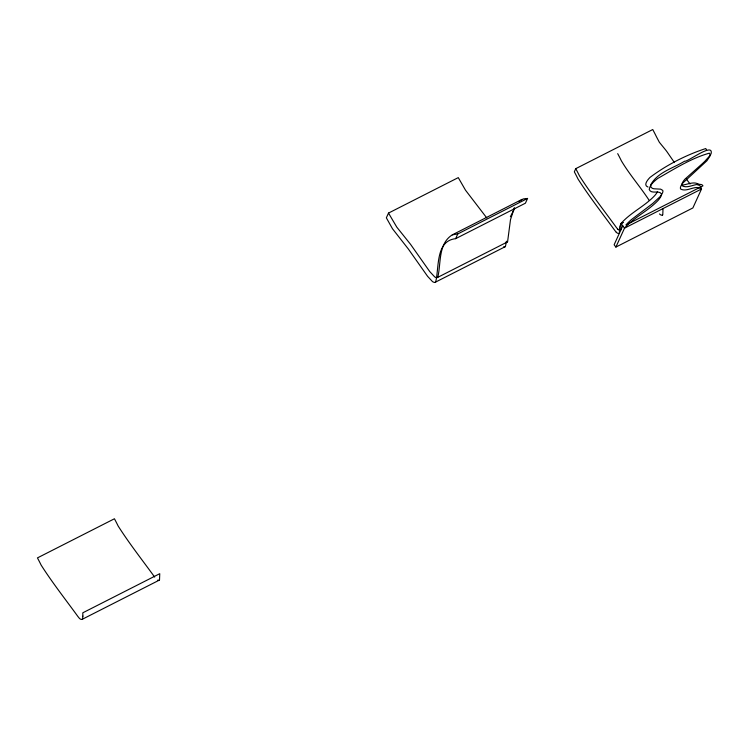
<?xml version="1.0" encoding="UTF-8"?>
<svg xmlns="http://www.w3.org/2000/svg" width="749" height="749" viewBox="0 0 749 749"><rect width="100%" height="100%" fill="white"/><g stroke="black" fill="none" stroke-linecap="round" stroke-linejoin="round"><path stroke-width="1.12" d="M506.539 241.225L505.435 246.44A5.29 2.509 63.1 0 1 505.21 246.674A5.664 2.687 63.1 0 1 503.965 246.908L503.637 246.814M510.369 216.742L514.619 208.522M486.756 217.903L465.504 190.19L458.276 177.616L388.506 213.081L386.344 217.819L392.485 228.754L408.364 249.033L427.576 276.297L432.51 281.615A15.083 7.144 63.1 0 0 433.128 281.961L434.195 282.373A5.664 2.687 63.1 0 0 435.319 282.223M455.645 238.659L457.798 233.922L527.568 198.457L525.414 203.194L455.645 238.659C435.384 240.925 439.335 267.449 435.675 281.905A5.29 2.509 63.1 0 1 435.319 282.223L505.088 246.758M674.428 162.589L666.975 151.738A40.549 19.193 63.1 0 0 665.337 149.603L659.363 142.291L656.433 136.73A101.602 48.105 63.1 0 0 654.916 133.687L652.754 129.53L575.766 168.656L574.333 171.821L575.859 174.723A102.772 48.657 63.1 0 1 578.013 179.011C589.313 196.706 602.458 213.502 614.882 230.561L616.258 232.237M623.168 222.528L621.09 223.586L619.648 226.741L619.404 232.92A3.183 1.507 63.1 0 1 619.123 233.229L619.011 233.285A5.103 2.416 63.1 0 1 616.249 232.256M622.775 225.805L614.133 244.754L615.893 247.076L692.872 207.95L701.513 189.001C695.549 184.235 687.02 192.69 680.635 189.01A14.278 4.438 -37.1 0 1 683.079 182.803L706.925 160.763L709.865 156.26L710.061 154.406L709.303 153.18C691.046 158.273 674.184 169.115 657.65 178.505C654.158 181.333 649.814 184.769 649.196 189.506C651.284 194.497 658.624 189.909 661.433 193.804A14.278 4.438 -37.1 0 1 657.968 200.535C647.96 211.068 634.178 217.191 624.526 228.136L615.893 247.076M514.385 207.623L510.481 219.747L507.597 241.702A5.29 2.509 63.1 0 1 507.251 242.021L437.482 277.486A5.664 2.687 63.1 0 1 436.358 277.636L435.291 277.224A15.083 7.144 63.1 0 1 434.673 276.877L429.739 271.559L410.518 244.296L396.811 227.162L388.506 213.081M681.59 185.218C688.621 184.535 698.293 178.683 701.513 189.001L624.526 228.136L621.015 223.483C630.667 212.547 644.449 206.424 654.467 195.882A14.278 4.438 -37.1 0 0 657.5 191.594M518.692 201.668L523.326 198.906L527.568 198.457M620.453 230.121L620.565 230.065A3.183 1.507 63.1 0 0 620.846 229.756L621.09 223.586M662.378 215.113L662.49 215.047A3.183 1.507 63.1 0 0 662.781 214.748L663.015 208.568M522.062 199.384L452.302 234.849C438.025 243.837 441.17 262.974 437.828 277.167A5.29 2.509 63.1 0 1 437.482 277.486M621.015 223.483L622.943 222.509M452.302 234.849L457.798 233.922M505.959 242.133L506.127 242.17A5.664 2.687 63.1 0 0 507.251 242.03M648.025 187.044C642.885 185.321 647.848 179.591 650.029 177.391C666.601 164.939 686.262 154.893 705.792 148.536L706.597 150.306M659.495 213.924L659.626 214.064A5.103 2.416 63.1 0 0 662.341 215.038M617.691 229.072L616.324 227.406C603.9 210.347 590.755 193.551 579.454 175.856A102.772 48.657 63.1 0 0 577.292 171.568L575.766 168.656M690.063 183.973L686.356 179.077M154.659 577.076C142.357 560.149 129.287 543.531 118.117 525.967A102.772 48.657 63.1 0 0 115.964 521.679L114.438 518.767L37.45 557.893L38.976 560.804A102.772 48.657 63.1 0 1 41.129 565.092C52.402 582.806 65.622 599.565 78.008 616.642L79.375 618.309A5.103 2.416 63.1 0 0 82.1 619.283M649.214 200.404C640.376 186.913 629.581 174.629 621.38 160.838A102.772 48.657 63.1 0 0 619.226 156.55L617.7 153.639M698.077 184.451L698.124 185.424M159.078 580.157A5.103 2.416 63.1 0 1 157.683 580.129M620.415 230.055A5.103 2.416 63.1 0 1 617.691 229.1M82.886 616.118L82.53 618.992A3.183 1.507 63.1 0 1 82.24 619.301L159.228 580.175A3.183 1.507 63.1 0 0 159.509 579.866L159.752 573.687L82.774 612.822L82.886 616.118M650.619 185.752L651.05 187.334L652.398 188.317A38.686 12.031 -37.1 0 0 654.242 188.795L660.637 189.151L662.781 190.424A14.259 4.438 -37.1 0 1 659.832 196.903L652.651 203.541L631.257 219.71A22.639 7.041 -37.1 0 0 627.428 223.371L625.967 224.972L702.946 185.846L702.496 185.218A22.554 7.013 -37.1 0 0 701.139 184.497C694.829 183.149 687.676 189.151 681.965 185.649A14.259 4.438 -37.1 0 1 684.914 179.18L700.549 165.257A38.162 11.872 -37.1 0 0 704.659 161.494L709.958 155.586A13.538 4.213 -37.1 0 0 711.157 153.47C713.479 141.992 687.151 162.467 684.605 161.194C673.388 168.16 658.371 171.924 651.209 183.945A13.538 4.213 -37.1 0 0 650.619 185.752"/></g></svg>
